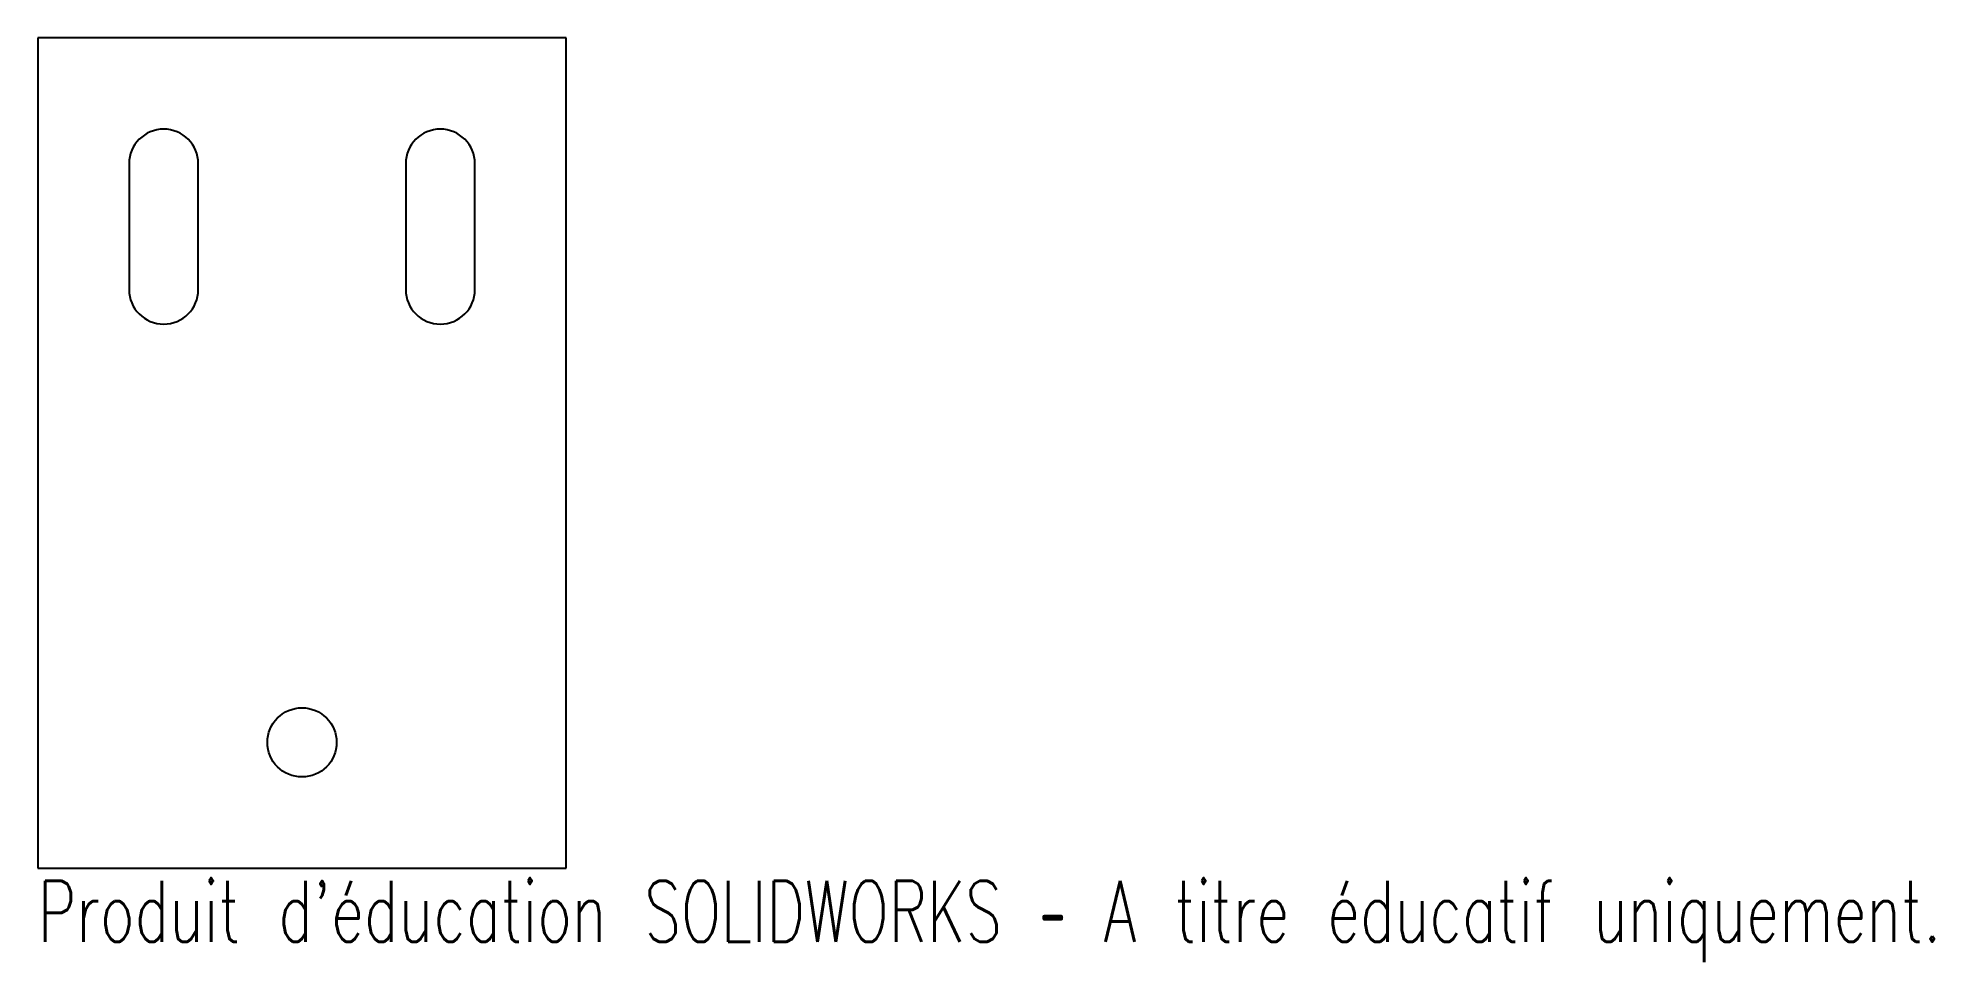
# Model space of a CAD drawing. Header units: millimetres. Extents: x -21 to 130, y -40 to 33.
import ezdxf

# ---------------------------------------------------------------- set-up
doc = ezdxf.new("R2010")
doc.units = ezdxf.units.MM
doc.styles.add('SLDTEXTSTYLE0', font='TXT', dxfattribs={"width": 0.7, "bigfont": 'bigfont'})

msp = doc.modelspace()

# ---------------------------------------------------------------- linework, layer by layer
at = {"color": 7, "linetype": 'Continuous', "lineweight": 25}
for p, q in [((-21, 33), (-21, -33)), ((21, 33), (-21, 33)), ((21, -33), (21, 33)), ((-13.75, 23), (-13.75, 13)), ((-8.25, 13), (-8.25, 23)), ((8.25, 23), (8.25, 13)), ((13.75, 13), (13.75, 23)), ((-21, -33), (21, -33))]:
    msp.add_line(p, q, dxfattribs=at)
msp.add_circle((0, -23), 2.75, dxfattribs=at)
for centre, start, end in [((-11, 23), 0, 180), ((11, 23), 0, 180), ((-11, 13), 180, 0), ((11, 13), 180, 0)]:
    msp.add_arc(centre, 2.75, start, end, dxfattribs=at)

# ---------------------------------------------------------------- texts
at = {"color": 7, "linetype": 'Continuous', "insert": (-21, -34.02), "char_height": 4.8336, "attachment_point": 1, "style": 'SLDTEXTSTYLE0'}
msp.add_mtext("Produit d'éducation SOLIDWORKS – A titre éducatif uniquement.", dxfattribs=at)

doc.saveas('drawing.dxf')
